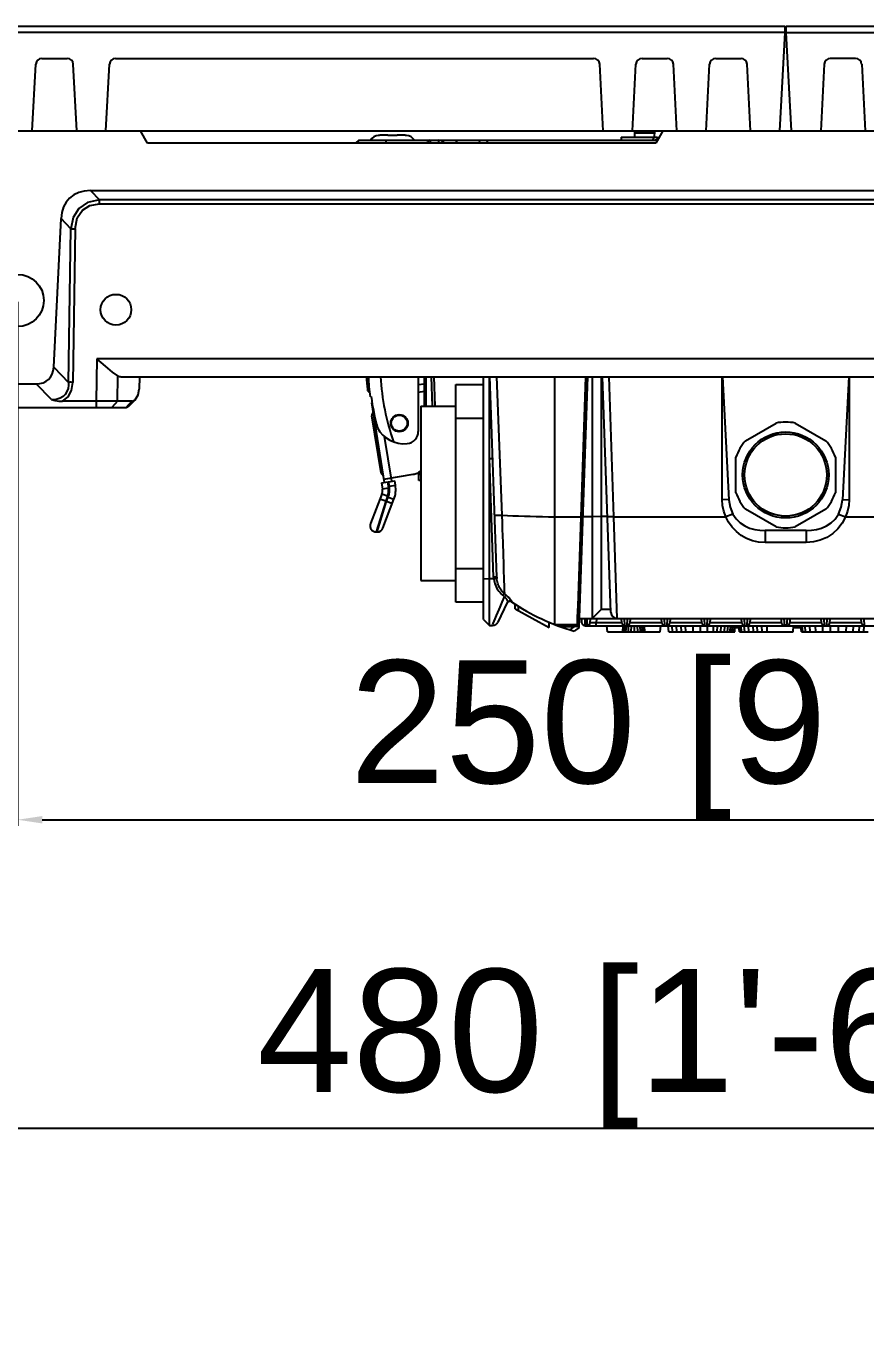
# Model space of a CAD drawing. Header units: millimetres. Extents: x -3132 to 28633, y 682 to 5849.
# Drawn here: x -1823.1 to -1686.5, y 1604.9 to 1817.9 of the extents above; entities that cross this region are included whole.
import ezdxf

# ---------------------------------------------------------------- set-up
doc = ezdxf.new("R2010")
doc.units = ezdxf.units.MM
doc.styles.get("Standard").update_dxf_attribs({"font": 'arial.ttf'})
doc.dimstyles.new('ISO-20', dxfattribs={"dimtxt": 20, "dimasz": 4, "dimexe": 1, "dimexo": 0.2, "dimgap": 0, "dimtad": 1, "dimtoh": 1, "dimdec": 1, "dimzin": 9, "dimdsep": 46, "dimtxsty": 'Standard', "dimblk": '_FILLED', "dimcen": 0.2, "dimclrd": 256, "dimclre": 256, "dimclrt": 256, "dimadec": 1, "dimazin": 2, "dimtfac": 1, "dimtdec": 1, "dimtofl": 0, "dimtmove": 0, "dimatfit": 3, "dimldrblk": '_FILLED', "dimfxl": 1, "dimtolj": 1, "dimtzin": 0, "dimarcsym": 0})

# ---------------------------------------------------------------- blocks, each defined once
blk = doc.blocks.new('_FILLED')
at = {"color": 0, "linetype": 'ByBlock'}
blk.add_solid([(0, 0), (-1, 0.15), (-1, -0.15)], dxfattribs=at)
blk = doc.blocks.new('*D37')
at = {"lineweight": -2, "transparency": 16777216}
for p, q in [((-1939.5, 1779.63), (-1939.5, 1637.45)), ((-1459.5, 1779.63), (-1459.5, 1637.45)), ((-1463.5, 1638.45), (-1935.5, 1638.45))]:
    blk.add_line(p, q, dxfattribs=at)
at = {"layer": 'Defpoints', "color": 0, "transparency": 16777216}
for p in [(-1939.5, 1779.83), (-1459.5, 1779.83), (-1939.5, 1638.45)]:
    blk.add_point(p, dxfattribs=at)
at = {"lineweight": -2, "transparency": 16777216, "xscale": 4, "yscale": 4, "zscale": 4, "rotation": 180}
blk.add_blockref('_FILLED', (-1939.5, 1638.45), dxfattribs=at)
at = {"lineweight": -2, "transparency": 16777216, "xscale": 4, "yscale": 4, "zscale": 4}
blk.add_blockref('_FILLED', (-1459.5, 1638.45), dxfattribs=at)
at = {"transparency": 16777216, "insert": (-1699.5, 1651.4), "char_height": 20, "attachment_point": 5}
blk.add_mtext('\\A1;480 [1\'-6 7/8"]', dxfattribs=at)
blk = doc.blocks.new('*D38')
at = {"lineweight": -2, "transparency": 16777216}
for p, q in [((-1824.5, 1773.03), (-1824.5, 1687.71)), ((-1574.5, 1773.03), (-1574.5, 1687.71)), ((-1820.5, 1688.71), (-1578.5, 1688.71))]:
    blk.add_line(p, q, dxfattribs=at)
at = {"layer": 'Defpoints', "color": 0, "transparency": 16777216}
for p in [(-1824.5, 1773.23), (-1574.5, 1773.23), (-1574.5, 1688.71)]:
    blk.add_point(p, dxfattribs=at)
at = {"lineweight": -2, "transparency": 16777216, "xscale": 4, "yscale": 4, "zscale": 4, "rotation": 180}
blk.add_blockref('_FILLED', (-1824.5, 1688.71), dxfattribs=at)
at = {"lineweight": -2, "transparency": 16777216, "xscale": 4, "yscale": 4, "zscale": 4}
blk.add_blockref('_FILLED', (-1574.5, 1688.71), dxfattribs=at)
at = {"transparency": 16777216, "insert": (-1699.5, 1701.65), "char_height": 20, "attachment_point": 5}
blk.add_mtext('\\A1;250 [9 7/8"]', dxfattribs=at)

msp = doc.modelspace()

# ---------------------------------------------------------------- linework, layer by layer
at = {"linetype": 'Continuous'}
for p, q in [((-1949.403, 1817.877), (-1699.603, 1817.877)), ((-1699.603, 1816.827), (-1699.603, 1817.877)), ((-1699.403, 1816.827), (-1699.403, 1817.877)), ((-1699.403, 1817.877), (-1449.603, 1817.877)), ((-1699.603, 1816.827), (-1949.403, 1816.827)), ((-1700.442, 1800.827), (-1699.603, 1816.827)), ((-1698.565, 1800.827), (-1699.403, 1816.827)), ((-1699.403, 1816.827), (-1449.603, 1816.827)), ((-1822.122, 1800.827), (-1821.553, 1811.679)), ((-1820.554, 1812.627), (-1816.452, 1812.627)), ((-1814.885, 1800.827), (-1815.453, 1811.679)), ((-1810.122, 1800.827), (-1809.553, 1811.679)), ((-1808.554, 1812.627), (-1730.772, 1812.627)), ((-1729.205, 1800.827), (-1729.774, 1811.679)), ((-1724.442, 1800.827), (-1723.873, 1811.679)), ((-1722.874, 1812.627), (-1718.772, 1812.627)), ((-1717.205, 1800.827), (-1717.774, 1811.679)), ((-1712.442, 1800.827), (-1711.873, 1811.679)), ((-1710.874, 1812.627), (-1706.772, 1812.627)), ((-1705.205, 1800.827), (-1705.774, 1811.679)), ((-1693.233, 1811.679), (-1693.801, 1800.827)), ((-1688.132, 1812.627), (-1692.234, 1812.627)), ((-1687.133, 1811.679), (-1686.565, 1800.827)), ((-1949.503, 1800.827), (-1449.503, 1800.827)), ((-1803.348, 1798.827), (-1804.503, 1800.827)), ((-1765.799, 1800.083), (-1765.801, 1800.104)), ((-1764.253, 1800.127), (-1765.357, 1800.127)), ((-1764.249, 1800.083), (-1764.253, 1800.127)), ((-1762.753, 1800.127), (-1762.757, 1800.083)), ((-1761.649, 1800.127), (-1762.753, 1800.127)), ((-1761.205, 1800.104), (-1761.207, 1800.083)), ((-1724.103, 1800.527), (-1724.103, 1799.827)), ((-1724.103, 1800.527), (-1720.867, 1800.527)), ((-1720.841, 1800.827), (-1720.932, 1799.783)), ((-1719.503, 1800.827), (-1720.658, 1798.827)), ((-1720.658, 1798.827), (-1803.348, 1798.827)), ((-1768.983, 1799.327), (-1769.443, 1798.883)), ((-1768.871, 1799.327), (-1769.389, 1798.827)), ((-1768.983, 1799.327), (-1753.161, 1799.327)), ((-1764.503, 1798.827), (-1764.503, 1799.327)), ((-1757.352, 1799.327), (-1757.368, 1798.827)), ((-1755.949, 1798.827), (-1755.964, 1799.327)), ((-1753.161, 1799.327), (-1720.369, 1799.327)), ((-1749.359, 1799.327), (-1749.366, 1798.827)), ((-1748.047, 1798.827), (-1748.044, 1799.063)), ((-1726.253, 1799.827), (-1726.271, 1799.327)), ((-1726.253, 1799.827), (-1720.932, 1799.827)), ((-1720.4, 1799.783), (-1720.932, 1799.783)), ((-1720.147, 1799.711), (-1720.4, 1799.783)), ((-1812.637, 1791.127), (-1811.191, 1789.605)), ((-1812.637, 1791.127), (-1586.369, 1791.127)), ((-1811.191, 1788.933), (-1811.191, 1789.605)), ((-1587.815, 1789.605), (-1811.191, 1789.605)), ((-1811.191, 1788.933), (-1587.815, 1788.933)), ((-1818.635, 1762.352), (-1817.44, 1786.553)), ((-1815.86, 1784.891), (-1817.44, 1786.553)), ((-1816.221, 1759.904), (-1815.86, 1784.891)), ((-1815.153, 1784.891), (-1815.515, 1759.904)), ((-1811.599, 1763.722), (-1811.738, 1756.826)), ((-1587.407, 1763.722), (-1811.599, 1763.722)), ((-1818.635, 1762.352), (-1816.221, 1759.904)), ((-1827.498, 1759.66), (-1821.508, 1759.66)), ((-1818.99, 1757.107), (-1821.508, 1759.66)), ((-1808.276, 1756.826), (-1808.193, 1760.966)), ((-1807.677, 1760.827), (-1591.329, 1760.827)), ((-1804.643, 1760.827), (-1804.725, 1758.791)), ((-1759.298, 1760.827), (-1759.298, 1751.925)), ((-1759.298, 1759.529), (-1758.298, 1759.689)), ((-1758.298, 1756.027), (-1758.298, 1760.827)), ((-1757.998, 1756.027), (-1757.998, 1760.827)), ((-1757.189, 1760.827), (-1757.021, 1756.027)), ((-1756.525, 1756.027), (-1756.695, 1760.827)), ((-1753.203, 1724.127), (-1753.203, 1759.527)), ((-1753.203, 1759.527), (-1748.703, 1759.527)), ((-1748.703, 1721.327), (-1748.703, 1760.827)), ((-1747.703, 1720.327), (-1747.703, 1760.827)), ((-1746.529, 1728.207), (-1747.669, 1760.862)), ((-1746.549, 1760.868), (-1745.686, 1738.215)), ((-1737.067, 1720.481), (-1737.067, 1760.827)), ((-1733.132, 1719.999), (-1731.707, 1760.827)), ((-1732.805, 1737.963), (-1732.006, 1760.827)), ((-1731.003, 1760.827), (-1731.003, 1721.481)), ((-1729.503, 1722.981), (-1729.503, 1760.827)), ((-1727.957, 1722.446), (-1729.297, 1760.827)), ((-1728.298, 1760.827), (-1727.502, 1738.015)), ((-1709.853, 1740.827), (-1709.853, 1760.827)), ((-1709.801, 1760.827), (-1708.751, 1740.769)), ((-1689.205, 1760.827), (-1690.255, 1740.769)), ((-1689.153, 1760.827), (-1689.153, 1740.827)), ((-1767.589, 1758.831), (-1767.291, 1758.861)), ((-1766.972, 1757.594), (-1767.137, 1757.568)), ((-1759.298, 1758.314), (-1758.298, 1758.474)), ((-1758.298, 1758.267), (-1758.04, 1758.267)), ((-1758.298, 1757.467), (-1757.998, 1757.467)), ((-1842.171, 1755.827), (-1806.835, 1755.827)), ((-1811.738, 1756.826), (-1817.187, 1756.826)), ((-1811.738, 1756.826), (-1811.738, 1755.827)), ((-1810.388, 1756.817), (-1811.738, 1756.826)), ((-1809.173, 1756.817), (-1810.388, 1756.817)), ((-1808.276, 1756.826), (-1809.173, 1755.827)), ((-1808.276, 1756.826), (-1809.173, 1756.817)), ((-1805.939, 1756.826), (-1808.276, 1756.826)), ((-1806.835, 1755.827), (-1805.939, 1756.826)), ((-1806.414, 1756.031), (-1806.209, 1756.243)), ((-1806.209, 1756.243), (-1805.372, 1757.08)), ((-1805.939, 1756.826), (-1805.372, 1757.082)), ((-1766.825, 1756.605), (-1766.88, 1756.596)), ((-1764.808, 1743.627), (-1766.88, 1756.596)), ((-1758.903, 1756.027), (-1758.903, 1727.627)), ((-1758.903, 1756.027), (-1753.203, 1756.027)), ((-1757.998, 1757.225), (-1758.298, 1757.225)), ((-1758.298, 1756.425), (-1757.998, 1756.425)), ((-1766.549, 1754.523), (-1766.845, 1754.475)), ((-1765.362, 1745.193), (-1766.845, 1754.475)), ((-1748.703, 1754.027), (-1753.203, 1754.027)), ((-1706.056, 1750.397), (-1701.051, 1753.286)), ((-1697.956, 1753.286), (-1692.951, 1750.397)), ((-1763.623, 1743.816), (-1764.785, 1751.089)), ((-1747.029, 1728.214), (-1747.703, 1747.525)), ((-1707.603, 1741.937), (-1707.603, 1747.716)), ((-1691.403, 1747.716), (-1691.403, 1741.937)), ((-1765.512, 1746.131), (-1765.216, 1746.178)), ((-1764.895, 1744.168), (-1760.104, 1744.933)), ((-1759.49, 1745.115), (-1758.903, 1745.115)), ((-1759.198, 1743.902), (-1759.198, 1745.115)), ((-1758.903, 1744.902), (-1759.198, 1744.902)), ((-1758.998, 1745.436), (-1758.998, 1745.115)), ((-1765.302, 1743.548), (-1763.13, 1743.895)), ((-1765.302, 1743.548), (-1765.134, 1742.498)), ((-1764.147, 1742.656), (-1765.134, 1742.498)), ((-1764.315, 1743.706), (-1764.147, 1742.656)), ((-1764.004, 1743.027), (-1764.117, 1743.737)), ((-1764.004, 1743.027), (-1763.016, 1743.185)), ((-1763.016, 1743.185), (-1763.13, 1743.895)), ((-1758.903, 1743.902), (-1759.198, 1743.902)), ((-1765.215, 1741.726), (-1767.058, 1736.905)), ((-1764.594, 1740.548), (-1766.124, 1735.548)), ((-1765.979, 1735.548), (-1764.45, 1740.548)), ((-1764.594, 1740.548), (-1765.528, 1740.905)), ((-1764.281, 1741.369), (-1765.215, 1741.726)), ((-1765.045, 1736.191), (-1763.257, 1740.868)), ((-1764.281, 1741.369), (-1764.594, 1740.548)), ((-1764.594, 1740.548), (-1764.45, 1740.548)), ((-1764.45, 1740.548), (-1764.191, 1741.225)), ((-1764.45, 1740.548), (-1763.516, 1740.191)), ((-1764.191, 1741.225), (-1763.257, 1740.868)), ((-1708.751, 1740.769), (-1709.853, 1740.827)), ((-1690.255, 1740.769), (-1689.153, 1740.827)), ((-1745.686, 1738.215), (-1745.652, 1737.102)), ((-1708.096, 1738.462), (-1709.264, 1738.015)), ((-1701.051, 1736.367), (-1706.056, 1739.257)), ((-1692.951, 1739.257), (-1697.956, 1736.367)), ((-1690.911, 1738.462), (-1689.742, 1738.015)), ((-1732.805, 1737.963), (-1737.067, 1737.963)), ((-1733.3, 1723.538), (-1732.805, 1737.963)), ((-1731.003, 1738.015), (-1732.503, 1738.015)), ((-1729.503, 1738.094), (-1731.003, 1738.015)), ((-1728.503, 1738.094), (-1729.503, 1738.094)), ((-1727.502, 1738.015), (-1726.957, 1721.481)), ((-1727.502, 1738.015), (-1709.264, 1738.015)), ((-1689.742, 1738.015), (-1671.505, 1738.015)), ((-1766.124, 1735.548), (-1765.979, 1735.548)), ((-1745.584, 1734.911), (-1745.551, 1733.848)), ((-1696.153, 1735.813), (-1702.853, 1735.813)), ((-1702.853, 1735.813), (-1702.853, 1733.827)), ((-1696.153, 1735.813), (-1696.153, 1733.827)), ((-1696.153, 1733.827), (-1702.853, 1733.827)), ((-1753.203, 1729.627), (-1748.703, 1729.627)), ((-1758.903, 1727.627), (-1753.203, 1727.627)), ((-1748.703, 1727.982), (-1747.703, 1727.933)), ((-1747.01, 1727.933), (-1747.703, 1727.933)), ((-1746.962, 1727.937), (-1747.01, 1727.933)), ((-1746.868, 1727.946), (-1746.962, 1727.937)), ((-1746.529, 1728.207), (-1746.525, 1728.114)), ((-1746.525, 1728.114), (-1746.52, 1728.041)), ((-1746.52, 1728.041), (-1746.512, 1727.959)), ((-1745.357, 1727.69), (-1745.328, 1726.772)), ((-1745.328, 1726.772), (-1745.312, 1726.259)), ((-1745.312, 1726.259), (-1745.305, 1726.034)), ((-1745.305, 1726.034), (-1745.287, 1725.488)), ((-1748.703, 1724.127), (-1753.203, 1724.127)), ((-1744.804, 1724.048), (-1746.331, 1720.891)), ((-1746.127, 1722.938), (-1745.967, 1723.315)), ((-1744.075, 1724.243), (-1744.112, 1724.167)), ((-1743.503, 1723.027), (-1743.503, 1723.765)), ((-1743.003, 1722.75), (-1743.003, 1723.449)), ((-1733.326, 1722.794), (-1733.3, 1723.538)), ((-1748.703, 1721.327), (-1747.703, 1720.327)), ((-1747.091, 1720.663), (-1746.769, 1721.419)), ((-1746.769, 1721.419), (-1746.545, 1721.948)), ((-1746.545, 1721.948), (-1746.127, 1722.938)), ((-1743.503, 1723.027), (-1738.003, 1719.978)), ((-1733.388, 1720.982), (-1733.367, 1721.602)), ((-1733.367, 1721.602), (-1733.326, 1722.794)), ((-1733.08, 1721.481), (-1665.926, 1721.481)), ((-1732.657, 1720.75), (-1732.703, 1721.481)), ((-1732.219, 1721.481), (-1732.202, 1721.088)), ((-1731.804, 1721.088), (-1731.787, 1721.481)), ((-1731.303, 1721.481), (-1731.349, 1720.75)), ((-1731.003, 1721.481), (-1729.503, 1722.981)), ((-1730.305, 1721.481), (-1730.35, 1720.755)), ((-1729.503, 1722.981), (-1727.975, 1722.981)), ((-1726.157, 1720.75), (-1726.203, 1721.481)), ((-1725.658, 1720.281), (-1725.726, 1721.481)), ((-1725.281, 1721.481), (-1725.348, 1720.281)), ((-1724.803, 1721.481), (-1724.849, 1720.75)), ((-1719.657, 1720.75), (-1719.703, 1721.481)), ((-1719.158, 1720.281), (-1719.226, 1721.481)), ((-1718.781, 1721.481), (-1718.848, 1720.281)), ((-1718.303, 1721.481), (-1718.349, 1720.75)), ((-1713.157, 1720.75), (-1713.203, 1721.481)), ((-1712.658, 1720.281), (-1712.726, 1721.481)), ((-1712.281, 1721.481), (-1712.348, 1720.281)), ((-1711.803, 1721.481), (-1711.849, 1720.75)), ((-1706.657, 1720.75), (-1706.703, 1721.481)), ((-1706.158, 1720.281), (-1706.226, 1721.481)), ((-1705.781, 1721.481), (-1705.848, 1720.281)), ((-1705.303, 1721.481), (-1705.349, 1720.75)), ((-1700.157, 1720.75), (-1700.203, 1721.481)), ((-1699.658, 1720.281), (-1699.726, 1721.481)), ((-1699.281, 1721.481), (-1699.348, 1720.281)), ((-1698.803, 1721.481), (-1698.849, 1720.75)), ((-1693.657, 1720.75), (-1693.703, 1721.481)), ((-1693.158, 1720.281), (-1693.226, 1721.481)), ((-1692.781, 1721.481), (-1692.848, 1720.281)), ((-1692.303, 1721.481), (-1692.349, 1720.75)), ((-1687.157, 1720.75), (-1687.203, 1721.481)), ((-1686.658, 1720.281), (-1686.726, 1721.481)), ((-1747.703, 1720.327), (-1747.232, 1720.327)), ((-1747.232, 1720.327), (-1747.226, 1720.34)), ((-1738.003, 1719.978), (-1738.003, 1720.861)), ((-1737.067, 1720.481), (-1733.405, 1720.481)), ((-1736.156, 1720.14), (-1733.895, 1720.14)), ((-1734.587, 1719.618), (-1733.895, 1720.14)), ((-1733.132, 1719.999), (-1733.906, 1719.416)), ((-1733.895, 1720.14), (-1733.407, 1720.434)), ((-1733.653, 1720.131), (-1733.895, 1720.14)), ((-1733.414, 1720.148), (-1733.653, 1720.131)), ((-1733.18, 1720.19), (-1733.414, 1720.148)), ((-1733.405, 1720.481), (-1733.388, 1720.982)), ((-1733.223, 1720.237), (-1733.18, 1720.19)), ((-1733.135, 1720.128), (-1733.129, 1720.099)), ((-1732.142, 1720.281), (-1666.864, 1720.281)), ((-1730.805, 1720.743), (-1730.939, 1720.741)), ((-1730.661, 1720.746), (-1730.805, 1720.743)), ((-1730.507, 1720.75), (-1730.661, 1720.746)), ((-1730.35, 1720.755), (-1730.507, 1720.75)), ((-1726.157, 1720.755), (-1730.35, 1720.755)), ((-1730.35, 1720.281), (-1730.35, 1720.755)), ((-1728.526, 1719.281), (-1728.613, 1720.281)), ((-1728.526, 1719.281), (-1726.02, 1719.281)), ((-1726.02, 1719.281), (-1725.933, 1720.281)), ((-1726.003, 1719.281), (-1722.452, 1719.281)), ((-1725.963, 1719.281), (-1725.876, 1720.282)), ((-1725.88, 1719.281), (-1725.8, 1720.279)), ((-1725.726, 1719.281), (-1725.651, 1720.281)), ((-1725.497, 1719.281), (-1725.434, 1720.281)), ((-1725.108, 1719.281), (-1725.064, 1720.281)), ((-1719.657, 1720.755), (-1724.849, 1720.755)), ((-1724.625, 1719.281), (-1724.6, 1720.28)), ((-1724.096, 1719.281), (-1724.104, 1720.284)), ((-1723.585, 1719.281), (-1723.618, 1720.279)), ((-1723.142, 1719.281), (-1723.194, 1720.281)), ((-1722.793, 1719.281), (-1722.863, 1720.281)), ((-1722.563, 1719.281), (-1722.645, 1720.281)), ((-1722.452, 1719.281), (-1722.538, 1720.28)), ((-1722.411, 1719.281), (-1722.499, 1720.281)), ((-1722.411, 1719.281), (-1719.927, 1719.281)), ((-1719.927, 1719.281), (-1719.839, 1720.281)), ((-1718.529, 1719.281), (-1718.652, 1720.281)), ((-1718.529, 1719.281), (-1707.788, 1719.281)), ((-1713.157, 1720.755), (-1718.349, 1720.755)), ((-1717.892, 1719.281), (-1718.007, 1720.281)), ((-1717.212, 1719.281), (-1717.253, 1720.281)), ((-1716.48, 1719.281), (-1716.514, 1720.281)), ((-1715.765, 1719.281), (-1715.79, 1720.281)), ((-1714.565, 1719.281), (-1714.573, 1720.283)), ((-1713.354, 1719.281), (-1713.353, 1720.279)), ((-1712.24, 1719.281), (-1712.214, 1720.281)), ((-1706.657, 1720.755), (-1711.849, 1720.755)), ((-1711.273, 1719.281), (-1711.243, 1720.281)), ((-1710.631, 1719.281), (-1710.589, 1720.281)), ((-1710.029, 1719.281), (-1709.978, 1720.281)), ((-1709.457, 1719.281), (-1709.396, 1720.281)), ((-1708.952, 1719.281), (-1708.884, 1720.281)), ((-1708.542, 1719.281), (-1708.467, 1720.281)), ((-1708.218, 1719.281), (-1708.136, 1720.281)), ((-1707.902, 1719.281), (-1707.816, 1720.281)), ((-1707.788, 1719.281), (-1707.7, 1720.281)), ((-1707.727, 1719.981), (-1707.076, 1719.981)), ((-1707.016, 1719.281), (-1707.101, 1720.28)), ((-1706.95, 1719.281), (-1707.035, 1720.282)), ((-1707.016, 1719.281), (-1703.352, 1719.281)), ((-1706.67, 1719.281), (-1706.752, 1720.281)), ((-1706.155, 1719.281), (-1706.231, 1720.281)), ((-1705.499, 1719.281), (-1705.556, 1720.281)), ((-1700.157, 1720.755), (-1705.349, 1720.755)), ((-1704.755, 1719.281), (-1704.794, 1720.281)), ((-1704.106, 1719.281), (-1704.129, 1720.281)), ((-1703.352, 1719.281), (-1703.36, 1720.282)), ((-1703.352, 1719.281), (-1702.506, 1719.274)), ((-1702.506, 1719.274), (-1702.509, 1720.275)), ((-1702.506, 1719.274), (-1698.303, 1719.281)), ((-1693.657, 1720.755), (-1698.849, 1720.755)), ((-1698.303, 1719.281), (-1698.216, 1720.281)), ((-1698.242, 1719.981), (-1696.996, 1719.981)), ((-1696.935, 1719.281), (-1697.022, 1720.279)), ((-1696.935, 1719.281), (-1686.099, 1719.281)), ((-1696.731, 1719.281), (-1696.816, 1720.281)), ((-1696.258, 1719.281), (-1696.335, 1720.281)), ((-1695.531, 1719.281), (-1695.596, 1720.281)), ((-1694.577, 1719.281), (-1694.627, 1720.281)), ((-1693.432, 1719.281), (-1693.464, 1720.281)), ((-1687.157, 1720.755), (-1692.349, 1720.755)), ((-1692.181, 1719.281), (-1692.192, 1720.281)), ((-1690.894, 1719.281), (-1690.884, 1720.281)), ((-1689.642, 1719.281), (-1689.612, 1720.281)), ((-1688.49, 1719.281), (-1688.441, 1720.281)), ((-1687.525, 1719.281), (-1687.46, 1720.281)), ((-1686.787, 1719.281), (-1686.71, 1720.281))]:
    msp.add_line(p, q, dxfattribs=at)
for points in [[(-1765.357, 1800.127), (-1765.508, 1800.122), (-1765.655, 1800.107), (-1765.799, 1800.083)], [(-1762.757, 1800.083), (-1762.943, 1800.093), (-1763.13, 1800.1), (-1763.316, 1800.103), (-1763.503, 1800.104), (-1763.69, 1800.103), (-1763.876, 1800.1), (-1764.063, 1800.093), (-1764.249, 1800.083)], [(-1761.207, 1800.083), (-1761.351, 1800.107), (-1761.499, 1800.122), (-1761.649, 1800.127)], [(-1753.161, 1799.327), (-1753.06, 1799.009), (-1753.023, 1798.827)], [(-1720.4, 1799.783), (-1720.438, 1799.583), (-1720.551, 1799.398), (-1720.713, 1799.327)], [(-1811.191, 1789.605), (-1813.115, 1789.171), (-1814.541, 1788.174), (-1815.455, 1786.732), (-1815.86, 1784.891)], [(-1815.153, 1784.891), (-1814.822, 1786.68), (-1813.968, 1787.952), (-1812.738, 1788.687), (-1811.191, 1788.933)], [(-1815.86, 1784.891), (-1815.654, 1784.893), (-1815.414, 1784.893), (-1815.153, 1784.891)], [(-1808.193, 1760.966), (-1809.049, 1761.559), (-1810.216, 1762.52), (-1811.599, 1763.722)], [(-1816.222, 1759.904), (-1816.2, 1759.43), (-1816.285, 1758.911), (-1816.476, 1758.388), (-1816.751, 1757.93), (-1817.109, 1757.582), (-1817.568, 1757.322), (-1818.075, 1757.149), (-1818.569, 1757.078), (-1818.99, 1757.107)], [(-1817.187, 1756.826), (-1816.294, 1757.542), (-1815.733, 1758.557), (-1815.515, 1759.904)], [(-1815.515, 1759.904), (-1815.772, 1759.907), (-1816.013, 1759.907), (-1816.221, 1759.904)], [(-1805.372, 1757.082), (-1804.899, 1757.859), (-1804.725, 1758.791)], [(-1757.998, 1758.214), (-1758.003, 1758.244), (-1758.016, 1758.261), (-1758.04, 1758.267)], [(-1818.99, 1757.107), (-1818.381, 1756.959), (-1817.777, 1756.86), (-1817.187, 1756.826)], [(-1806.835, 1755.827), (-1806.564, 1755.908), (-1806.414, 1756.031)], [(-1747.703, 1747.525), (-1747.577, 1747.528), (-1747.46, 1747.53), (-1747.355, 1747.53), (-1747.275, 1747.528), (-1747.221, 1747.523), (-1747.203, 1747.517)], [(-1709.264, 1738.015), (-1709.589, 1738.922), (-1709.787, 1739.867), (-1709.853, 1740.827)], [(-1708.751, 1740.769), (-1708.542, 1739.583), (-1708.096, 1738.462)], [(-1690.911, 1738.462), (-1690.464, 1739.582), (-1690.255, 1740.769)], [(-1689.153, 1740.827), (-1689.219, 1739.866), (-1689.418, 1738.92), (-1689.742, 1738.015)], [(-1745.686, 1738.215), (-1746.03, 1738.211), (-1746.324, 1738.21), (-1746.561, 1738.212), (-1746.735, 1738.217), (-1746.843, 1738.225), (-1746.879, 1738.236)], [(-1737.067, 1737.963), (-1738.086, 1737.985), (-1739.092, 1738.008), (-1740.083, 1738.033), (-1741.06, 1738.06), (-1742.021, 1738.088), (-1742.964, 1738.117), (-1743.89, 1738.148), (-1744.798, 1738.181), (-1745.686, 1738.215)], [(-1708.096, 1738.462), (-1707.557, 1737.662), (-1706.9, 1737.024), (-1706.162, 1736.538), (-1705.372, 1736.192), (-1704.548, 1735.968), (-1703.705, 1735.849), (-1702.853, 1735.813)], [(-1696.153, 1735.813), (-1695.307, 1735.848), (-1694.468, 1735.966), (-1693.648, 1736.187), (-1692.858, 1736.531), (-1692.119, 1737.014), (-1691.456, 1737.654), (-1690.911, 1738.462)], [(-1745.652, 1737.102), (-1745.635, 1736.549), (-1745.618, 1735.999), (-1745.584, 1734.911)], [(-1732.505, 1737.968), (-1732.543, 1737.962), (-1732.65, 1737.96), (-1732.805, 1737.963)], [(-1727.502, 1738.015), (-1727.753, 1738.008), (-1727.989, 1738.005), (-1728.197, 1738.006), (-1728.358, 1738.011), (-1728.464, 1738.02), (-1728.501, 1738.033)], [(-1702.853, 1733.827), (-1703.898, 1733.905), (-1704.906, 1734.135), (-1705.856, 1734.504), (-1706.732, 1735), (-1707.522, 1735.611), (-1708.214, 1736.325), (-1708.798, 1737.131), (-1709.264, 1738.015)], [(-1689.742, 1738.015), (-1690.293, 1736.999), (-1691, 1736.088), (-1691.847, 1735.308), (-1692.811, 1734.676), (-1693.869, 1734.21), (-1694.993, 1733.923), (-1696.153, 1733.827)], [(-1745.551, 1733.848), (-1745.535, 1733.328), (-1745.503, 1732.316)], [(-1745.503, 1732.316), (-1745.487, 1731.826), (-1745.443, 1730.433)], [(-1745.443, 1730.433), (-1745.416, 1729.572), (-1745.357, 1727.69)], [(-1746.529, 1728.207), (-1746.545, 1728.212), (-1746.592, 1728.216), (-1746.67, 1728.219), (-1746.772, 1728.219), (-1746.895, 1728.218), (-1747.029, 1728.214)], [(-1747.01, 1727.933), (-1747.018, 1728.026), (-1747.024, 1728.12), (-1747.029, 1728.214)], [(-1747.01, 1727.933), (-1746.972, 1727.67), (-1746.916, 1727.406), (-1746.841, 1727.142), (-1746.746, 1726.88), (-1746.633, 1726.622), (-1746.501, 1726.371), (-1746.35, 1726.129), (-1746.181, 1725.898), (-1745.996, 1725.679), (-1745.796, 1725.475), (-1745.583, 1725.289)], [(-1746.512, 1727.959), (-1746.516, 1727.961), (-1746.525, 1727.962), (-1746.538, 1727.963), (-1746.555, 1727.964), (-1746.576, 1727.964), (-1746.602, 1727.963), (-1746.631, 1727.962), (-1746.664, 1727.961), (-1746.7, 1727.959), (-1746.738, 1727.956), (-1746.78, 1727.953), (-1746.823, 1727.95), (-1746.868, 1727.946)], [(-1745.287, 1725.488), (-1745.427, 1725.618), (-1745.562, 1725.759), (-1745.691, 1725.911), (-1745.813, 1726.071), (-1745.928, 1726.241), (-1746.033, 1726.419), (-1746.129, 1726.602), (-1746.215, 1726.791), (-1746.291, 1726.983), (-1746.356, 1727.177), (-1746.41, 1727.373), (-1746.455, 1727.569), (-1746.489, 1727.765), (-1746.512, 1727.959)], [(-1745.287, 1725.488), (-1745.362, 1725.464), (-1745.465, 1725.395), (-1745.583, 1725.289)], [(-1745.287, 1725.488), (-1745.176, 1725.393), (-1745.065, 1725.299), (-1744.954, 1725.206)], [(-1745.967, 1723.315), (-1745.621, 1724.133), (-1745.245, 1725.019)], [(-1745.245, 1725.019), (-1745.358, 1725.109), (-1745.471, 1725.198), (-1745.583, 1725.289)], [(-1744.954, 1725.206), (-1745.029, 1725.185), (-1745.129, 1725.121), (-1745.245, 1725.019)], [(-1745.245, 1725.019), (-1745.194, 1724.962), (-1745.145, 1724.903), (-1745.097, 1724.844), (-1745.051, 1724.783), (-1745.008, 1724.722), (-1744.967, 1724.66), (-1744.929, 1724.598), (-1744.894, 1724.535), (-1744.863, 1724.473), (-1744.836, 1724.41), (-1744.814, 1724.348), (-1744.798, 1724.288), (-1744.787, 1724.23), (-1744.782, 1724.176), (-1744.783, 1724.127), (-1744.791, 1724.084), (-1744.804, 1724.048)], [(-1744.075, 1724.243), (-1744.073, 1724.256), (-1744.074, 1724.27), (-1744.078, 1724.286), (-1744.088, 1724.307), (-1744.103, 1724.335), (-1744.127, 1724.372), (-1744.161, 1724.42), (-1744.209, 1724.48), (-1744.267, 1724.549), (-1744.333, 1724.622), (-1744.406, 1724.7), (-1744.485, 1724.78), (-1744.569, 1724.862), (-1744.659, 1724.946), (-1744.753, 1725.032), (-1744.851, 1725.118), (-1744.954, 1725.206)], [(-1744.075, 1724.243), (-1744.116, 1724.268), (-1744.158, 1724.288), (-1744.203, 1724.305), (-1744.249, 1724.317), (-1744.296, 1724.325), (-1744.343, 1724.328), (-1744.391, 1724.327), (-1744.438, 1724.322), (-1744.484, 1724.312), (-1744.53, 1724.297), (-1744.573, 1724.279), (-1744.615, 1724.256), (-1744.654, 1724.229), (-1744.691, 1724.199), (-1744.724, 1724.166), (-1744.754, 1724.129), (-1744.781, 1724.09), (-1744.804, 1724.048)], [(-1732.202, 1721.088), (-1732.196, 1720.951), (-1732.19, 1720.826), (-1732.184, 1720.713), (-1732.179, 1720.613), (-1732.173, 1720.526), (-1732.168, 1720.451), (-1732.163, 1720.39), (-1732.157, 1720.342), (-1732.152, 1720.308), (-1732.147, 1720.288), (-1732.142, 1720.281)], [(-1731.828, 1720.613), (-1731.822, 1720.713), (-1731.816, 1720.826), (-1731.81, 1720.951), (-1731.804, 1721.088)], [(-1747.226, 1720.34), (-1747.142, 1720.541), (-1747.091, 1720.663)], [(-1733.407, 1720.434), (-1733.386, 1720.412), (-1733.364, 1720.386), (-1733.337, 1720.355), (-1733.304, 1720.32), (-1733.266, 1720.28), (-1733.223, 1720.237)], [(-1733.405, 1720.481), (-1733.261, 1720.517), (-1733.144, 1720.629), (-1733.102, 1720.773)], [(-1733.18, 1720.19), (-1733.153, 1720.157), (-1733.135, 1720.128)], [(-1731.864, 1720.281), (-1731.859, 1720.288), (-1731.854, 1720.308), (-1731.849, 1720.342), (-1731.844, 1720.39), (-1731.838, 1720.451), (-1731.833, 1720.526), (-1731.828, 1720.613)], [(-1730.939, 1720.741), (-1731.058, 1720.74), (-1731.111, 1720.74), (-1731.159, 1720.74), (-1731.203, 1720.741), (-1731.241, 1720.741), (-1731.274, 1720.742), (-1731.301, 1720.743), (-1731.322, 1720.744), (-1731.337, 1720.746), (-1731.346, 1720.748), (-1731.349, 1720.75)]]:
    msp.add_lwpolyline(points, dxfattribs=at)
for centre, radius in [((-1824.503, 1773.227), 4.25), ((-1808.503, 1771.727), 2.5), ((-1762.387, 1753.263), 1.4), ((-1762.387, 1753.263), 1.3), ((-1699.503, 1744.827), 7), ((-1699.503, 1744.827), 6.7)]:
    msp.add_circle(centre, radius, dxfattribs=at)
for centre, radius, start, end in [((-1820.554, 1811.627), 1, 90, 177), ((-1816.452, 1811.627), 1, 3, 90), ((-1808.554, 1811.627), 1, 90, 177), ((-1730.772, 1811.627), 1, 3, 90), ((-1722.874, 1811.627), 1, 90, 177), ((-1718.772, 1811.627), 1, 3, 90), ((-1710.874, 1811.627), 1, 90, 177), ((-1706.772, 1811.627), 1, 3, 90), ((-1692.234, 1811.627), 1, 90, 177), ((-1688.132, 1811.627), 1, 3, 90), ((-1765.503, 1798.127), 2, 98.57032, 142.97618), ((-1761.503, 1798.127), 2, 37.02382, 81.42968), ((-1722.303, 1800.527), 1.8, 170.36852, 180), ((-1757.352, 1798.827), 0.5, 90, 178), ((-1755.964, 1798.327), 1, 30.04792, 90), ((-1721.43, 1799.827), 0.5, 298.33333, 355), ((-1727.025, 1762.999), 40.778, 183.05516, 185.99586), ((-1727.025, 1762.999), 40.478, 183.07582, 187.7102), ((-1727.025, 1762.999), 38.478, 183.23828, 199.37959), ((-1767.083, 1758.791), 0.5, 185.99586, 252.74321), ((-1727.025, 1762.999), 40.311, 187.70454, 195.11503), ((-1766.352, 1754.554), 0.5, 122.65489, 189.07674), ((-1699.503, 1744.827), 8.6, 79.63362, 100.36638), ((-1761.569, 1754.913), 5, 209.02398, 275.18484), ((-1761.298, 1751.925), 2, 275.18484, 0), ((-1699.503, 1744.827), 8.6, 139.63362, 160.36638), ((-1699.503, 1744.827), 8.6, 19.63362, 40.36638), ((-1764.869, 1745.272), 0.5, 189.07671, 255.49791), ((-1760.498, 1747.402), 2.5, 279.07671, 293.57818), ((-1760.298, 1746.944), 2, 293.57818, 314.34528), ((-1766.616, 1742.262), 1.5, 339.07671, 9.07671), ((-1766.616, 1742.262), 2.5, 339.07671, 9.07671), ((-1767.46, 1742.475), 3.5, 339.07671, 9.07671), ((-1767.46, 1742.475), 4.5, 339.07671, 9.07671), ((-1699.503, 1744.827), 8.6, 199.63362, 220.36638), ((-1699.503, 1744.827), 8.6, 319.63362, 340.36638), ((-1766.124, 1736.548), 1, 159.07671, 270), ((-1765.979, 1736.548), 1, 270, 339.07671), ((-1699.503, 1744.827), 8.6, 259.63362, 280.36638), ((-1744.392, 1723.752), 0.5, 56.04169, 154.17901), ((-1724.003, 1754.027), 36, 236.04169, 254.03372), ((-1726.957, 1722.481), 1, 181, 270), ((-1747.232, 1721.327), 1, 270, 334.17901), ((-1733.405, 1720.781), 0.3, 270, 359), ((-1732.158, 1720.781), 0.5, 183.57698, 271.78995), ((-1731.848, 1720.781), 0.5, 268.21014, 356.42407), ((-1725.658, 1720.781), 0.5, 183.57999, 270), ((-1725.348, 1720.781), 0.5, 270, 356.42), ((-1725.348, 1720.781), 0.5, 273.71232, 356.42003), ((-1719.158, 1720.781), 0.5, 183.57999, 270), ((-1718.848, 1720.781), 0.5, 270, 356.42), ((-1718.848, 1720.781), 0.5, 273.71232, 356.42003), ((-1712.658, 1720.781), 0.5, 183.57999, 270), ((-1712.348, 1720.781), 0.5, 270, 356.42), ((-1712.348, 1720.781), 0.5, 273.71232, 356.42003), ((-1706.158, 1720.781), 0.5, 183.57999, 270), ((-1705.848, 1720.781), 0.5, 270, 356.42), ((-1705.848, 1720.781), 0.5, 273.71232, 356.42003), ((-1699.658, 1720.781), 0.5, 183.58, 270), ((-1699.348, 1720.781), 0.5, 270, 356.42), ((-1699.348, 1720.781), 0.5, 273.71232, 356.42003), ((-1693.158, 1720.781), 0.5, 183.57999, 270), ((-1692.848, 1720.781), 0.5, 270, 356.42), ((-1692.848, 1720.781), 0.5, 273.71232, 356.42003), ((-1686.658, 1720.781), 0.5, 183.57999, 270)]:
    msp.add_arc(centre, radius, start, end, dxfattribs=at)
for centre, major_axis, ratio, start_param, end_param in [((-1731.503, 1816.975), (0, 24.388), 0.9993901, -3.903335, -3.8875017), ((-1808.067, 1781.51), (-7.983, 8.398), 0.5868492, -0.5088634, 0.5099543), ((-1824.154, 1765.221), (4.733, -4.799), 0.5934486, -0.5294856, 0.4991325), ((-1807.556, 1763.827), (0.181, 2.998), 0.5759473, -3.4126047, -3.106813)]:
    msp.add_ellipse(centre, major_axis=major_axis, ratio=ratio, start_param=start_param, end_param=end_param, dxfattribs=at)

# ---------------------------------------------------------------- dimensions: what is measured, and where the dimension line sits
for base, p1, p2, picture, middle in [((-1939.503, 1638.451), (-1459.503, 1779.827), (-1939.503, 1779.827), '*D37', (-1699.503, 1651.398)), ((-1574.503, 1688.707), (-1824.503, 1773.227), (-1574.503, 1773.227), '*D38', (-1699.503, 1701.654))]:
    dim = msp.add_linear_dim(base=base, p1=p1, p2=p2, dimstyle='ISO-20')
    dim.commit()
    dim.dimension.update_dxf_attribs({"geometry": picture, "text_midpoint": middle})

doc.saveas('drawing.dxf')
